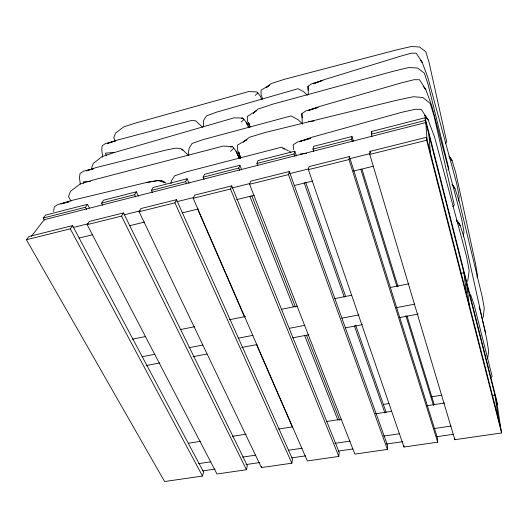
<?xml version="1.0" encoding="UTF-8"?>
<svg xmlns="http://www.w3.org/2000/svg" width="528" height="528" viewBox="0 0 528 528"><rect width="100%" height="100%" fill="white"/><g stroke="black" fill="none" stroke-linecap="round" stroke-linejoin="round"><path stroke-width="0.79" d="M387.413 449.414L387.486 445.289L289.318 171.521L250.668 181.17L249.566 184.272L354.842 454.113L387.413 449.414L288.493 174.603L289.318 171.521M369.765 154.4L369.996 151.384L426.446 137.3L500.973 428.769L501.6 432.96L454.852 439.699L369.765 154.4L426.65 140.263L426.446 137.3M372.022 136.58L371.329 134.211L371.54 131.492L425.099 117.757L496.782 400.851L497.363 404.692L425.284 120.424L425.099 117.757M338.831 456.416L339.194 452.318L231.746 185.889L194.674 195.142L193.195 198.284L307.349 460.957L338.831 456.416L230.518 189.011L231.746 185.889M437.692 442.167L349.001 159.562L349.391 156.532L309.058 166.597L308.372 169.66L403.979 447.031L437.692 442.167L437.468 438.016L349.391 156.532M352.334 141.61L351.602 139.247L351.958 136.514L313.592 146.355L312.972 149.12L313.757 151.463M477.028 277.233L477.338 274.936L475.523 263.571L455.789 172.801L452.014 160.453L449.282 156.704M458.588 201.069L459.195 196.601L456.746 183.757L427.819 77.365L422.176 62.357L416.242 53.156L411.18 53.209L399.61 56.476L323.651 79.827L313.216 83.827M483.16 317.42L484.288 308.286L482.143 296.426L459.215 201.3L454.905 188.311L452.126 184.358M463.267 236.788L463.973 231.937L461.525 218.427L431.739 105.646L425.819 89.608L419.489 79.728L413.992 79.715L401.379 82.87L318.892 106.663L308.339 110.491M467.676 281.365L469.194 270.838L466.6 256.628L434.577 137.056L428.142 119.915L424.743 115.328M291.872 463.188L292.499 459.116L176.517 199.67L140.936 208.553L139.102 211.728L261.419 467.57L291.872 463.188L174.92 202.831L176.517 199.67M487.621 358.789L488.651 351.232L486.677 338.93L464.62 239.422L460.317 225.707L458.905 222.842L456.238 220.018M53.566 211.477L54.318 206.791L57.955 204.448L69.036 201.795L60.931 203.834L71.207 200.574L146.843 182.404L158.506 180.424L166.016 183.044M170.947 183.678L171.415 180.86L174.59 175.844L186.047 171.937L281.51 147.206L288.328 150.797M261.419 467.57L261.69 466.224M246.451 469.729L247.322 465.689L123.499 212.903L89.311 221.437L87.16 224.638L216.988 473.979L246.451 469.729L121.559 216.091L123.499 212.903M294.862 156.288L294.043 153.958L294.796 151.173L257.948 160.618L256.951 163.429L257.829 165.746M202.488 476.065L203.597 472.052L72.547 225.621L28.908 236.511L26.4 239.738L164.591 481.529L202.488 476.065L70.297 228.829L72.547 225.621M91.41 168.313L93.337 163.35L102.062 156.618L114.272 152.533L234.188 117.823L242.867 118.074L247.012 123.169L248.813 127.717M239.686 170.372L238.775 168.076L239.89 165.251L204.481 174.326L203.141 177.177L204.098 179.461M152.44 192.641L151.404 190.397L185.671 181.645L187.123 178.781L189.083 183.315M151.404 190.397L153.067 187.513L187.123 178.781M102.729 205.326L101.62 203.115L134.6 194.693L136.363 191.796L138.475 196.258M101.62 203.115L103.58 200.204L136.363 191.796M44.471 220.183L43.283 218.018L85.444 207.247L87.496 204.323L89.371 207.986M447.869 170.003L448.8 168.709L428.096 84.48L424.334 73.141L417.496 68.033L408.817 67.538L393.096 71.313L272.6 104.214L258.133 109.039L253.374 113.124M445.375 143.682L446.701 141.86L429.053 62.383L425.786 51.724L419.542 47.018L411.543 46.471L396.977 49.81L284.698 79.22L271.128 83.589L266.607 87.371L269.392 85.107L261.01 90.255L261.116 94.598L262.706 99.284M31.383 236.339L44.213 219.721L425.819 122.522L427 139.465M43.283 218.018L45.566 215.074L87.496 204.323M452.846 206.778L454.232 204.989L433.943 115.487L430.129 103.349L422.743 97.495L413.318 96.723L396.165 100.386L264.95 132.554L249.223 137.333L243.362 142.105L246.998 139.557L237.336 145.253L237.554 150.124L240.643 158.486M490.651 377.876L492.122 376.286L474.012 304.385L470.587 294.67M230.518 151.351L233.779 148.249L232.577 146.612L223.199 146.078L93.35 179.975L80.164 183.995L70.574 191.215L68.482 196.396L70.996 201.194M241.085 122.126L244.028 119.354M255.209 95.37L257.902 92.954L260.575 96.584L261.69 99.686M253.341 113.177L256.146 110.887L247.289 116.457L247.533 121.057L249.83 127.169M308.352 94.393L307.949 86.381L311.817 83.747L322.945 80.329L314.714 83.285M302.326 123.836L301.851 113.579L306.055 110.84L318.113 107.362L308.339 110.517M241.375 118.675L242.867 118.074M230.657 147.134L232.577 146.612M203.141 177.177L238.775 168.076M256.951 163.429L294.043 153.958M312.972 149.12L351.602 139.247M371.329 134.211L425.284 120.424M73.042 227.522L88.229 223.747M124.179 214.797L140.158 210.824M176.913 201.683L193.69 197.505M232.043 187.968L249.625 183.592M289.568 173.653L308.748 168.881M349.496 158.75L369.468 153.78M26.4 239.738L70.297 228.829M87.16 224.638L121.559 216.091M139.102 211.728L174.92 202.831M193.195 198.284L230.518 189.011M249.566 184.272L288.493 174.603M308.372 169.66L349.001 159.562M79.002 238.075L92.605 234.755M129.413 225.773L144.619 222.064M182.226 212.883L198.231 208.976M236.643 199.604L254.245 195.307M294.254 185.539L312.662 181.045M353.47 171.085L373.474 166.201M132.383 339.181L145.319 336.587M180.088 329.624L194.647 326.707M229.416 319.737L245.586 316.496M281.167 309.368L297.337 306.128M334.534 298.676L351.509 295.271M390.324 287.496L408.923 283.767M460.673 273.398L463.907 272.752L466.547 294.136M142.118 356.73L155.067 354.235M189.044 347.675L202.798 345.022M238.392 338.158L252.958 335.346M289.364 328.317L304.735 325.354M341.953 318.173L358.941 314.893M396.158 307.712L414.764 304.121M146.177 365.554L159.938 362.947M193.129 356.664L206.89 354.064M241.699 347.47L257.083 344.56M292.703 337.821L308.893 334.752M345.319 327.862L362.32 324.641M399.557 317.592L418.176 314.068M146.843 182.404L156.882 180.715L162.136 180.979L164.96 182.444L161.449 180.701M383.401 404.435L389.083 403.537M431.284 396.865L441.837 395.195M188.39 443.243L200.587 441.329M232.3 436.339L246.121 434.168M278.645 429.059L292.466 426.888M326.614 421.516L341.246 419.219M375.395 413.846L391.657 411.292M426.624 405.801L444.51 402.989M492.479 395.446L494.921 395.063L498.472 418.981M198.64 463.643L210.863 461.822M242.642 457.09L255.677 455.149M288.262 450.292L302.115 448.232M334.706 443.375L350.183 441.071M383.592 436.095L399.069 433.792M434.102 428.571L451.216 426.023M202.759 470.877L215.002 469.095M246.008 464.567L259.882 462.541M291.707 457.888L305.58 455.862M338.224 451.097L352.909 448.952M386.371 444.068L402.692 441.685M436.966 436.676L453.288 434.293M308.444 121.658L314.002 120.965M300.234 154.064L306.676 153.318M114.424 152.335L105.382 153.206L106.319 155.351M90.499 181.295L83.2 181.883L83.794 183.282M181.586 149.53L182.952 150.058L188.192 155.074M282.869 148.388L284.328 149.153M182.952 150.058L180.517 148.388L175.652 148.163L166.208 150.025L95.707 167.673L86.09 170.834L93.826 168.63L83.477 171.217L80.051 173.461L79.457 177.665L80.302 184.153M257.902 92.954L256.72 91.885L248.609 91.595L135.452 123.103L123.856 126.852L115.685 132.931L113.705 137.643L115.388 141.207M289.318 151.034L290.961 152.572M302.623 124.06L298.175 119.75L291.086 115.909L202.759 139.709L192.113 143.464L189.11 148.229L188.562 151.939L188.767 155.159M202.633 127.255L195.631 120.74L191.123 120.589L116.675 140.257L107.712 143.385L115.031 141.009L105.389 143.596L102.188 145.774L101.732 149.569L102.696 157.199M307.454 95.317L303.798 91.793L298.003 88.704L216.269 112.253L206.395 115.936L203.61 120.483L203.379 126.806M423.212 86.189L425.819 89.608L424.307 87.773M420.651 60.555L422.176 62.357L421.172 60.984M424.578 115.513L428.142 119.915L421.245 109.316L415.239 109.276L401.465 112.372L311.718 137.313L299.455 141.61L310.82 138.263L297.733 141.9L293.192 144.791L293.581 149.602M453.453 186.503L454.905 188.311L451.994 184.364M449.592 157.403L452.014 160.453L448.952 156.07M233.779 148.249L236.966 152.348L239.316 158.38M457.004 221.397L460.317 225.707L456.628 220.612M85.444 207.247L86.579 209.444M247.177 124.469L246.16 122.331L247.104 124.476M247.856 125.895L248.53 127.321M134.6 194.693L135.656 196.924M239.422 158.341L236.082 151.232L238.887 157.813M185.671 181.645L186.655 183.909M197.505 208.857L244.51 316.958M256.337 344.177L292.499 427.33M249.935 196.436L293.344 306.821M304.498 335.181L337.96 420.268M239.89 165.251L241.692 169.844M251.896 195.888L295.403 306.959M306.504 335.3L339.814 420.328M304.141 182.734L344.263 297.073M354.367 325.855L384.932 412.969M294.796 151.173L296.426 155.833M305.666 182.259L345.616 296.492M355.667 325.248L386.107 412.282M240.616 157.892L238.775 152.084L240.53 158.077M249.889 126.463L248.708 122.681L250.061 127.208M351.958 136.514L353.404 141.233M362.096 169.554L398.059 286.777M406.989 315.883L434.267 404.778M360.809 169.178L396.911 286.526M405.88 315.665L433.501 405.445M369.996 151.384L370.465 152.962M371.54 131.492L372.002 133.076M426.65 140.263L501.6 432.96M479.206 306.821L485.687 332.897M497.013 403.326L500.617 427.383M466.448 282.784L469.174 304.412M307.949 86.381L308.365 90.222M301.851 113.579L302.254 117.863M454.74 438.306L454.852 439.699M428.974 134.97L430.287 152.335M403.973 445.652L403.979 447.031"/></g></svg>
